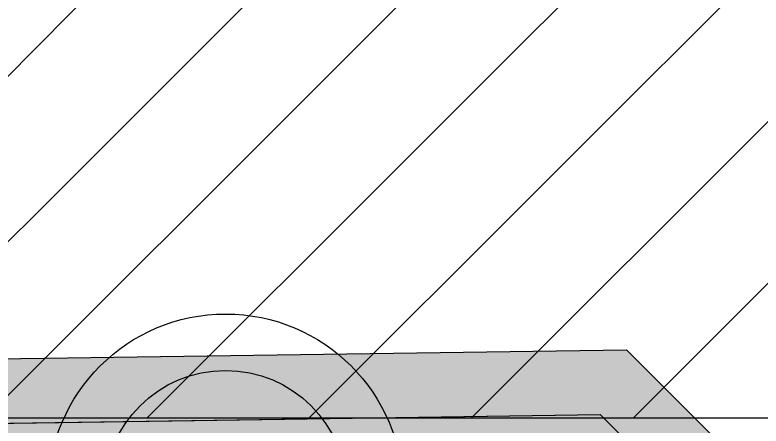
# Model space of a CAD drawing. Header units: metres. Extents: x 1 to 213, y 1 to 147.
# Drawn here: x 70.106 to 71.031, y 93.832 to 94.343 of the extents above; entities that cross this region are included whole.
import ezdxf

# ---------------------------------------------------------------- set-up
doc = ezdxf.new("R2010")
doc.units = ezdxf.units.M
doc.linetypes.add('DASHED', pattern=[1.524, 1.27, -0.254])
for name, color, linetype in [('00-BASE-ARQUITECTURA', 8, 'Continuous'), ('PJ-COPA-ADULTA', 8, 'DASHED'), ('PJ-GRAVILLA', 42, 'Continuous'), ('PJ-HERBACEAS', 212, 'Continuous'), ('PJ-LIMITE-JARDIN', 7, 'Continuous'), ('PJ-MASAS', 92, 'Continuous'), ('PJ-MASAS-RELLENO', 92, 'Continuous'), ('PJ-RIEGO-SECTORES', 5, 'Continuous')]:
    doc.layers.add(name, color=color, linetype=linetype)

# ---------------------------------------------------------------- blocks, each defined once
blk = doc.blocks.new('PJ_SA')
blk.add_circle((0, 0), 0.22)
at = {"flags": 1}
for tag, p, height in [('CODIGO', (0.15, 0.15), 0.2), ('ESPECIE', (0.15, -0.1), 0.15), ('ZONA', (0.15, -0.3), 0.15)]:
    blk.add_attdef(tag, p, '', height=height, dxfattribs=at)

msp = doc.modelspace()

# ---------------------------------------------------------------- hatches: boundary and pattern name
at = {"layer": 'PJ-GRAVILLA'}
h = msp.add_hatch(dxfattribs=at)
h.set_pattern_fill('GRAVEL', scale=0.03)
h.paths.add_polyline_path([(69.2326, 101.33537), (84.18155, 101.33537), (84.35794, 101.24717), (84.35794, 101.11488), (84.18155, 101.02669), (71.56976, 101.07078), (70.8201, 100.98259), (70.68781, 100.8503), (70.55552, 100.01245), (69.14441, 100.01245), (68.70344, 100.36523), (67.7333, 100.32113), (67.55691, 100.10064), (67.51281, 94.14752), (67.86559, 93.88294), (70.8642, 93.92704), (71.08469, 93.70655), (71.08469, 93.44197), (70.8642, 93.26558), (67.60101, 93.26558), (67.42462, 93.04509), (67.42462, 92.20725), (67.11594, 92.03086), (67.02774, 91.76627), (67.07184, 89.25273), (66.93955, 89.07634), (66.67497, 89.12044), (66.63087, 90.92843), (66.76316, 91.3253), (66.67497, 99.04231), (67.16004, 100.14474), (67.51281, 100.54162), (68.43885, 101.15898), (69.2326, 101.33537)])
at = {"layer": 'PJ-MASAS-RELLENO'}
for points in [[(67.43282, 94.14811), (67.43311, 94.14065), (67.4341, 94.13324), (67.43578, 94.12595), (67.43813, 94.11886), (67.44113, 94.11201), (67.44475, 94.10547), (67.44898, 94.09931), (67.45375, 94.09356), (67.45905, 94.08828), (67.46481, 94.08352), (67.81759, 93.81894), (67.82381, 93.81471), (67.8304, 93.81109), (67.8373, 93.80811), (67.84445, 93.80578), (67.85179, 93.80414), (67.85925, 93.80319), (67.86677, 93.80295), (70.83155, 93.84655), (71.00469, 93.67341), (71.00469, 93.48042), (70.83614, 93.34558), (67.60101, 93.34558), (67.59306, 93.34518), (67.58518, 93.344), (67.57747, 93.34204), (67.56998, 93.33932), (67.56281, 93.33587), (67.55601, 93.33172), (67.54966, 93.32692), (67.54381, 93.32152), (67.53854, 93.31555), (67.36215, 93.09507), (67.35763, 93.08882), (67.35373, 93.08217), (67.35049, 93.07518), (67.34794, 93.0679), (67.3461, 93.06042), (67.34499, 93.05279), (67.34462, 93.04509), (67.34462, 92.8), (66.82631, 92.8), (66.79203, 95.8), (67.44505, 95.8), (67.43282, 94.14811)], [(70.83155, 93.84655), (71.00469, 93.67341), (71.00469, 93.48042), (70.83614, 93.34558), (69.54557, 93.34558), (69.53593, 93.82749), (70.83155, 93.84655)]]:
    msp.add_hatch(color=7, dxfattribs=at).paths.add_polyline_path(points)

# ---------------------------------------------------------------- linework, layer by layer
at = {"layer": '00-BASE-ARQUITECTURA'}
for points in [[(69.87819, 93.84236), (72.22769, 96.19186)], [(70.06869, 93.84236), (72.22769, 96.00137)], [(70.26977, 93.84236), (72.22769, 95.80028)], [(70.47086, 93.84236), (72.22769, 95.5992)], [(70.67194, 93.84236), (72.22769, 95.39811)], [(70.87302, 93.84236), (72.22769, 95.19704)], [(67.52869, 94.84778), (67.52869, 93.84236), (71.06352, 93.84236), (71.06352, 93.68362)], [(69.67711, 93.84236), (70.67194, 94.84778)]]:
    msp.add_lwpolyline(points, dxfattribs=at)
at = {"layer": 'PJ-COPA-ADULTA'}
msp.add_circle((70.36704, 93.75137), 0.15, dxfattribs=at)
at = {"layer": 'PJ-LIMITE-JARDIN'}
msp.add_lwpolyline([(84.18155, 101.02669), (71.56976, 101.07078), (70.8201, 100.98259), (70.68781, 100.8503), (70.55552, 100.01245), (69.14441, 100.01245), (68.70344, 100.36523), (67.7333, 100.32113), (67.55691, 100.10064), (67.51281, 94.14752), (67.86559, 93.88294), (70.8642, 93.92704), (71.08469, 93.70655), (71.08469, 93.44197), (70.8642, 93.26558), (67.60101, 93.26558), (67.42462, 93.04509), (67.42462, 92.20725), (67.11594, 92.03086), (67.02774, 91.76627), (67.07184, 89.25273), (66.93955, 89.07634), (66.67497, 89.12044)], dxfattribs=at)
at = {"layer": 'PJ-MASAS'}
msp.add_lwpolyline([(67.86677, 93.80295), (70.83155, 93.84655), (71.00469, 93.67341), (71.00469, 93.48042), (70.83614, 93.34558), (67.60101, 93.34558)], dxfattribs=at)
msp.add_lwpolyline([(70.83155, 93.84655), (71.00469, 93.67341), (71.00469, 93.48042), (70.83614, 93.34558), (69.54557, 93.34558), (69.53593, 93.82749), (70.83155, 93.84655)], close=True, dxfattribs=at)
at = {"layer": 'PJ-RIEGO-SECTORES'}
msp.add_lwpolyline([(84.18155, 101.02669), (71.56976, 101.07078), (70.8201, 100.98259), (70.68781, 100.8503), (70.55552, 100.01245), (69.14441, 100.01245), (68.70344, 100.36523), (67.7333, 100.32113), (67.55691, 100.10064), (67.51281, 94.14752), (67.86559, 93.88294), (70.8642, 93.92704), (71.08469, 93.70655), (71.08469, 93.44197), (70.8642, 93.26558), (67.60101, 93.26558), (67.42462, 93.04509), (67.42462, 92.20725), (67.11594, 92.03086), (67.02774, 91.76627), (67.07184, 89.25273), (66.93955, 89.07634), (66.67497, 89.12044)], dxfattribs=at)

# ---------------------------------------------------------------- block references
at = {"layer": 'PJ-HERBACEAS'}
msp.add_blockref('PJ_SA', (70.36704, 93.75137), dxfattribs=at)

doc.saveas('drawing.dxf')
